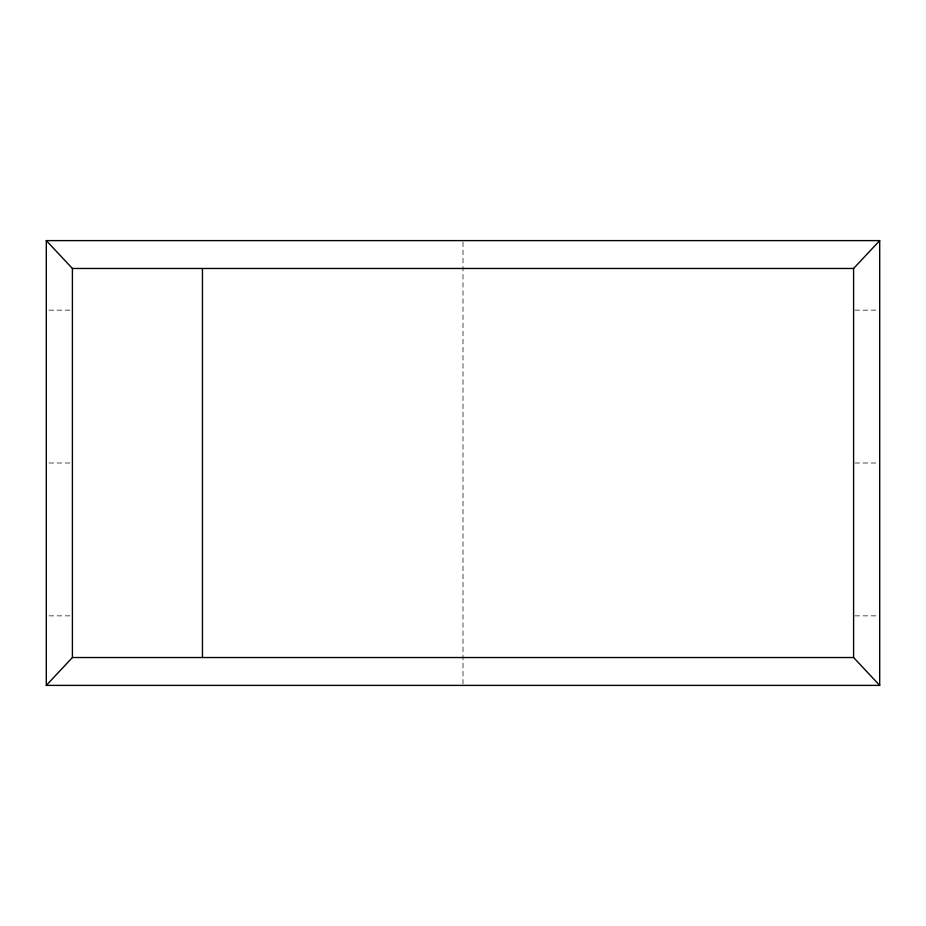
<?xml version="1.0" encoding="UTF-8"?>
<svg xmlns="http://www.w3.org/2000/svg" width="926" height="926" viewBox="0 0 926 926"><rect width="100%" height="100%" fill="white"/><g stroke="black" fill="none" stroke-linecap="round" stroke-linejoin="round"><path stroke-width="0.69" stroke-dasharray="4.63 3.47" d="M49.043 310.141L72.402 310.141M854.976 310.141L878.323 310.141M49.043 463L71.024 463M854.976 463L879.7 463M49.043 615.859L71.024 615.859M854.976 615.859L878.323 615.859M463 242.056L463 683.944"/><path stroke-width="1.39" d="M46.3 685.39L72.402 657.529L72.402 268.471L46.3 240.61L879.7 240.61L879.7 685.39L46.3 685.39L46.3 240.61M879.7 685.39L853.598 657.529L853.598 268.471L879.7 240.61M72.402 268.471L853.598 268.471M72.402 657.529L853.598 657.529M202.458 268.471L202.458 657.529"/></g></svg>
